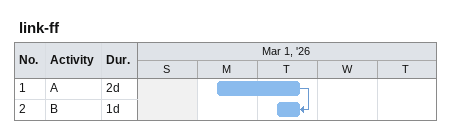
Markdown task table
link-ff

| ID | Task | Duration | Start | Finish | Predecessors |
|---|---|---|---|---|---|
| 1 | A | 2d | 2026-03-02 | 2026-03-03 |  |
| 2 | B | 1d | 2026-03-03 | 2026-03-03 | 1FF |
